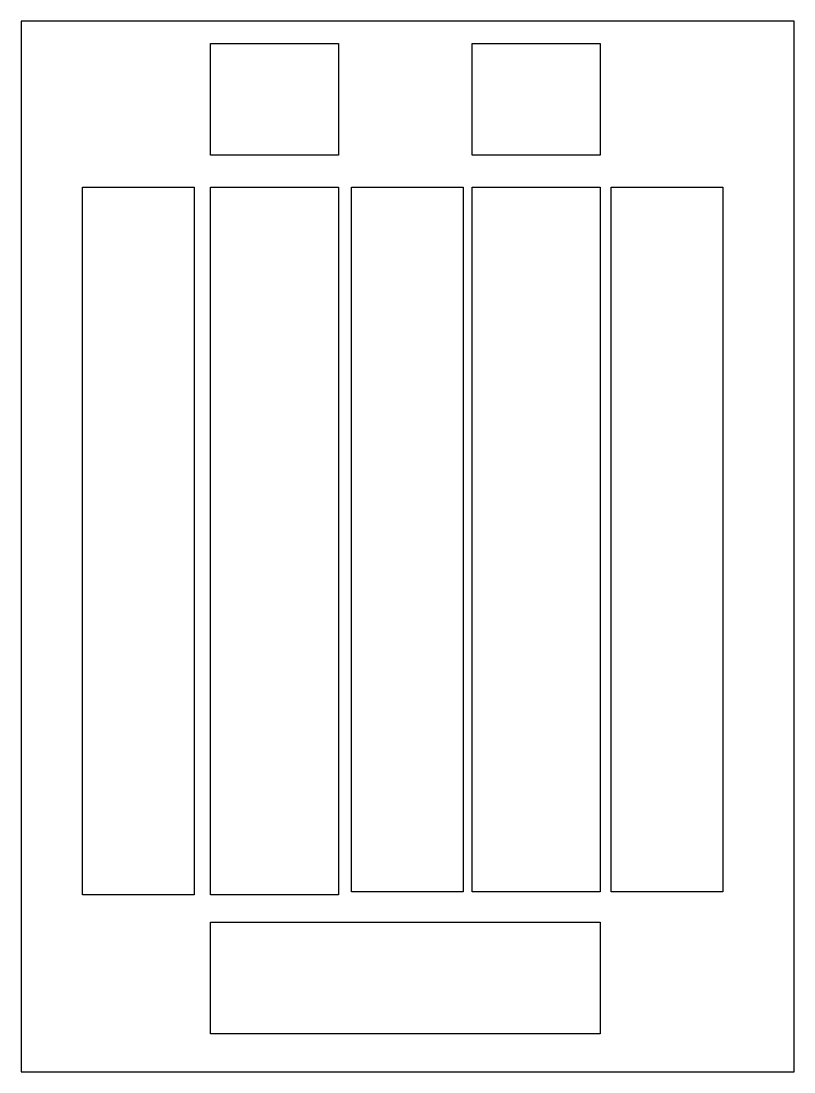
# Model space of a CAD drawing. Header units: inches. Extents: x 0.5 to 3.49, y 0.5 to 4.57.
import ezdxf

# ---------------------------------------------------------------- set-up
doc = ezdxf.new("R2010")
doc.units = ezdxf.units.IN
doc.header["$MEASUREMENT"] = 0
for name, color, linetype in [('Divisória', 3, 'Continuous'), ('Paredes', 1, 'Continuous'), ('Setor', 5, 'Continuous')]:
    doc.layers.add(name, color=color, linetype=linetype)

msp = doc.modelspace()

# ---------------------------------------------------------------- linework, layer by layer
at = {"layer": 'Divisória'}
for points in [[(1.7264, 3.9223), (1.7264, 1.1865), (1.2312, 1.1865), (1.2312, 3.9223)], [(2.7384, 3.9223), (2.7384, 1.1979), (2.2433, 1.1979), (2.2433, 3.9223)]]:
    msp.add_lwpolyline(points, close=True, dxfattribs=at)
at = {"layer": 'Paredes'}
msp.add_lwpolyline([(0.4984, 0.5016), (3.4882, 0.5016), (3.4882, 4.5651), (0.4984, 4.5651)], close=True, dxfattribs=at)
at = {"layer": 'Setor'}
for points in [[(1.7264, 4.0467), (1.2312, 4.0467), (1.2312, 4.4779), (1.7264, 4.4779)], [(2.7384, 4.0467), (2.2433, 4.0467), (2.2433, 4.4779), (2.7384, 4.4779)], [(1.1676, 3.9223), (1.1676, 1.1865), (0.7364, 1.1865), (0.7364, 3.9223)], [(2.208, 3.9223), (2.208, 1.1979), (1.7768, 1.1979), (1.7768, 3.9223)], [(3.2123, 3.9223), (3.2123, 1.1979), (2.7811, 1.1979), (2.7811, 3.9223)], [(2.7384, 0.6492), (1.2312, 0.6492), (1.2312, 1.0804), (2.7384, 1.0804)]]:
    msp.add_lwpolyline(points, close=True, dxfattribs=at)

doc.saveas('drawing.dxf')
